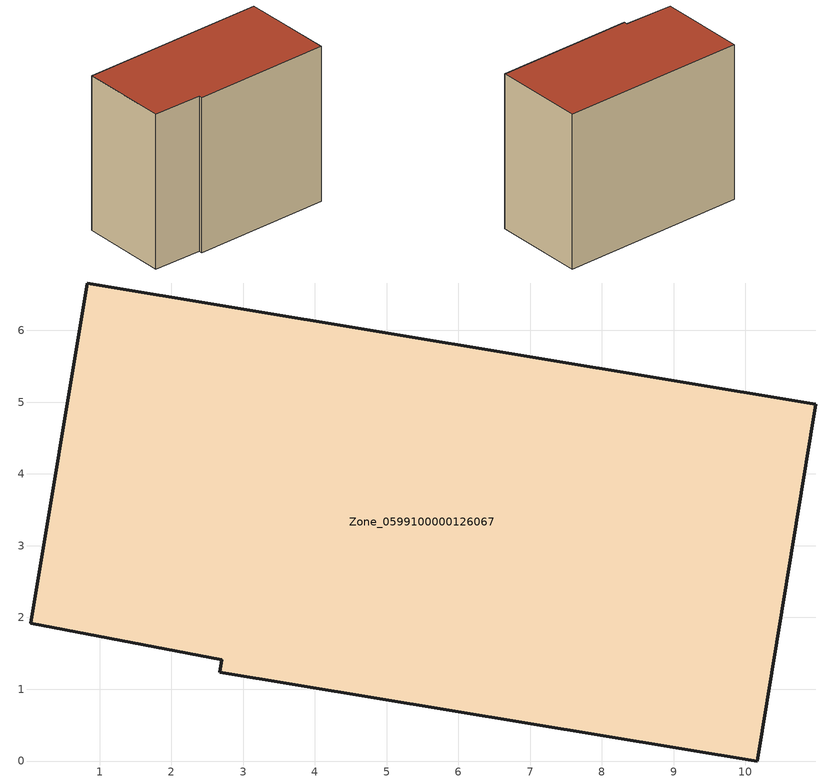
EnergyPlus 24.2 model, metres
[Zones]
Zone_0599100000126067
 floor ground (C_G): 10.16,0 2.68,1.24 2.71,1.41 0.04,1.92 0.83,6.66 10.98,4.97 z0
 wall outside (C_F): 10.16,0 10.98,4.97 0.83,6.66 0.04,1.92 2.71,1.41 2.68,1.24 10.16,0 z0:8.73
 roof outside (C_R): 2.68,1.24 10.16,0 10.98,4.97 0.83,6.66 0.04,1.92 2.71,1.41 z8.73
[BUILDING]
Pand.0599100000126067: North Axis=0; Terrain=City; Loads Convergence Tolerance Value=0.04; Temperature Convergence Tolerance Value=0.4; Solar Distribution=FullExterior; Maximum Number of Warmup Days=25; Minimum Number of Warmup Days=1
[Site:Location]
Rotterdam.The.Hague.AP_ZH_NLD Design_Conditions: Latitude=51.96; Longitude=4.45; Time Zone=1; Elevation=-4.5
[SITE:GROUNDTEMPERATURE:BUILDINGSURFACE]
18, 18, 18, 18, 18, 18, 18, 18, 18, 18, 18, 18
[MATERIAL] Thermal Absorptance=0.9; Solar Absorptance=0.7; Visible Absorptance=0.7
Name | Roughness | Thickness | Conductivity | Density | Specific Heat
G.TC.1975-1991 | MediumSmooth | 0.15 | 0.288461 | 540 | 1210
F.TC.1975-1991 | Rough | 0.3 | 0.230769 | 1920 | 840
R.TC.1975-1991 | MediumRough | 0.2 | 0.153846 | 1500 | 1000
[CONSTRUCTION]
C_G: G.TC.1975-1991
C_F: F.TC.1975-1991
C_R: R.TC.1975-1991
[ZONE]
Zone_0599100000126067: Type=1; Multiplier=1; Ceiling Height=Autocalculate; Volume=Autocalculate; Floor Area=autocalculate; Part of Total Floor Area=Yes
[ZONEINFILTRATION:DESIGNFLOWRATE]
Infil_Zone_0599100000126067: Zone or ZoneList or Space or SpaceList=Zone_0599100000126067; Schedule=AlwaysOn; Design Flow Rate Calculation Method=Flow/Area; Flow Rate per Floor Area=0.003; Constant Term Coefficient=1; Temperature Term Coefficient=0; Velocity Term Coefficient=0; Velocity Squared Term Coefficient=0
[HVACTEMPLATE:ZONE:IDEALLOADSAIRSYSTEM]
Zone_0599100000126067: Maximum Heating Supply Air Temperature=50; Minimum Cooling Supply Air Temperature=13; Maximum Heating Supply Air Humidity Ratio=0.0156; Minimum Cooling Supply Air Humidity Ratio=0.0077; Heating Limit=NoLimit; Cooling Limit=NoLimit; Dehumidification Control Type=ConstantSensibleHeatRatio; Cooling Sensible Heat Ratio=0.7; Dehumidification Setpoint=60; Humidification Control Type=None; Humidification Setpoint=30; Outdoor Air Method=None; Outdoor Air Flow Rate per Person=0.00944; Outdoor Air Flow Rate per Zone Floor Area=0; Outdoor Air Flow Rate per Zone=0; Demand Controlled Ventilation Type=None; Outdoor Air Economizer Type=NoEconomizer; Heat Recovery Type=None; Sensible Heat Recovery Effectiveness=0.7; Latent Heat Recovery Effectiveness=0.65
[ZONECONTROL:THERMOSTAT]
ThermostatControl_Zone_0599100000126067: Zone or ZoneList=Zone_0599100000126067; Control Type Schedule=DualSetpointControlType; Control 1=Thermostat_Zone_0599100000126067; Temperature Difference Between Cutout And Setpoint=0
[THERMOSTATSETPOINT:DUALSETPOINT]
Thermostat_Zone_0599100000126067: Heating Setpoint Temperature Schedule=HeatingSetpoint_Zone_0599100000126067; Cooling Setpoint Temperature Schedule=CoolingSetpoint_Zone_0599100000126067
[SCHEDULE:COMPACT]
HeatingSetpoint_Zone_0599100000126067: Through: 12/31, For: AllDays, Until: 24:00, 21
CoolingSetpoint_Zone_0599100000126067: Through: 12/31, For: AllDays, Until: 24:00, 24
DualSetpointControlType: Through: 12/31, For: AllDays, Until: 24:00, 4
AlwaysOn: Through: 12/31, For: AllDays, Until: 24:00, 1
